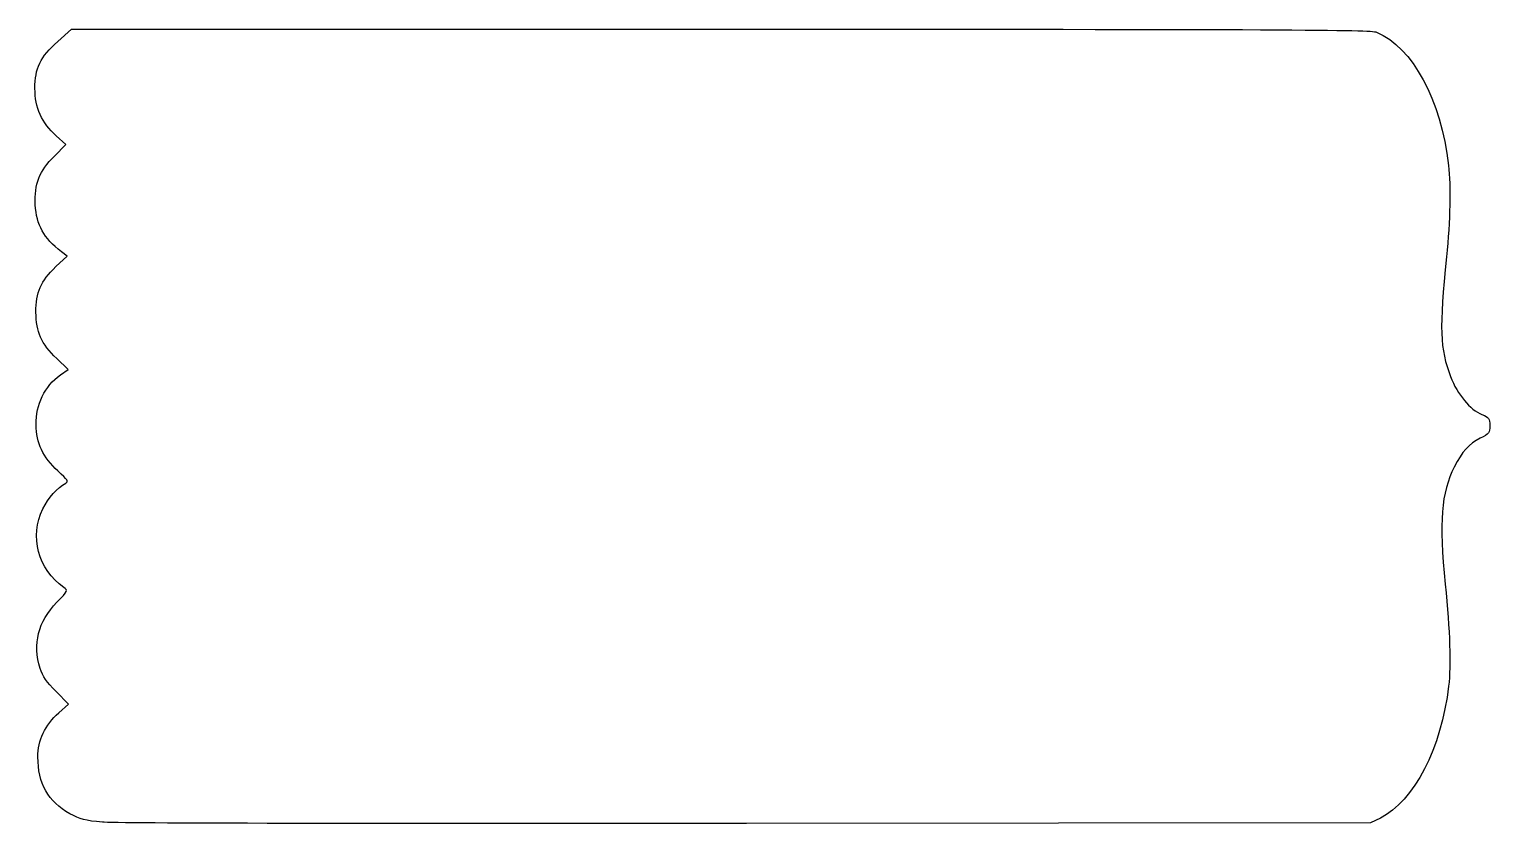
# Model space of a CAD drawing. Header units: centimetres. Extents: x -16.6 to 9.5, y -6.7 to 7.5.
import ezdxf

# ---------------------------------------------------------------- set-up
doc = ezdxf.new("R2010")
doc.units = ezdxf.units.CM
doc.header["$MEASUREMENT"] = 0
doc.layers.add('Layer 1', color=7, linetype='Continuous')

msp = doc.modelspace()

# ---------------------------------------------------------------- linework, layer by layer
at = {"layer": 'Layer 1'}
msp.add_open_spline([(-16.13606, 7.29544), (-16.45356, 7.00969), (-16.54528, 6.81919), (-16.54528, 6.45583), (-16.54528, 6.45583), (-16.54528, 6.11364), (-16.42181, 5.83494), (-16.16781, 5.60916), (-16.16781, 5.60916), (-16.16781, 5.60916), (-15.99142, 5.45041), (-15.99142, 5.45041), (-15.99142, 5.45041), (-15.99142, 5.45041), (-16.19603, 5.2458), (-16.19603, 5.2458), (-16.19603, 5.2458), (-16.46767, 4.97416), (-16.55939, 4.74486), (-16.53822, 4.37444), (-16.53822, 4.37444), (-16.51705, 4.00755), (-16.39005, 3.77825), (-16.07255, 3.53483), (-16.07255, 3.53483), (-16.07255, 3.53483), (-15.97024, 3.45722), (-15.97024, 3.45722), (-15.97024, 3.45722), (-15.97024, 3.45722), (-16.17132, 3.26672), (-16.17132, 3.26672), (-16.17132, 3.26672), (-16.44296, 3.00214), (-16.52763, 2.81164), (-16.52763, 2.4518), (-16.52763, 2.4518), (-16.5241, 2.09549), (-16.43591, 1.89441), (-16.15369, 1.62277), (-16.15369, 1.62277), (-16.15369, 1.62277), (-15.95261, 1.42874), (-15.95261, 1.42874), (-15.95261, 1.42874), (-15.95261, 1.42874), (-16.09019, 1.32996), (-16.09019, 1.32996), (-16.09019, 1.32996), (-16.36888, 1.12888), (-16.52763, 0.80079), (-16.52411, 0.44096), (-16.52411, 0.44096), (-16.52058, 0.10935), (-16.40064, -0.14465), (-16.13253, -0.38807), (-16.13253, -0.38807), (-15.95614, -0.55035), (-15.9385, -0.57504), (-15.99495, -0.60679), (-15.99495, -0.60679), (-16.14664, -0.69146), (-16.30187, -0.86785), (-16.40417, -1.0654), (-16.40417, -1.0654), (-16.64759, -1.55576), (-16.48884, -2.14843), (-16.0267, -2.47298), (-16.0267, -2.47298), (-15.94909, -2.5259), (-15.94909, -2.52942), (-16.1537, -2.73756), (-16.1537, -2.73756), (-16.48884, -3.08328), (-16.58762, -3.48545), (-16.45003, -3.91937), (-16.45003, -3.91937), (-16.40417, -4.06401), (-16.33714, -4.16279), (-16.16781, -4.33212), (-16.16781, -4.33212), (-16.16781, -4.33212), (-15.94556, -4.5579), (-15.94556, -4.5579), (-15.94556, -4.5579), (-15.94556, -4.5579), (-16.11842, -4.71312), (-16.11842, -4.71312), (-16.11842, -4.71312), (-16.36184, -4.93184), (-16.49236, -5.20701), (-16.49236, -5.50334), (-16.49236, -5.50334), (-16.49236, -5.97253), (-16.30539, -6.30767), (-15.92086, -6.51934), (-15.92086, -6.51934), (-15.73036, -6.62165), (-15.64922, -6.64281), (-15.33878, -6.67103), (-15.33878, -6.67103), (-15.12006, -6.6922), (-10.56217, -6.69925), (-3.81, -6.69572), (-3.81, -6.69572), (-3.81, -6.69572), (7.35542, -6.68514), (7.35542, -6.68514), (7.35542, -6.68514), (7.35542, -6.68514), (7.53181, -6.59695), (7.53181, -6.59695), (7.53181, -6.59695), (8.13153, -6.29709), (8.62542, -5.34106), (8.75242, -4.23687), (8.75242, -4.23687), (8.79828, -3.8594), (8.77711, -3.2632), (8.69245, -2.41301), (8.69245, -2.41301), (8.57956, -1.28412), (8.61837, -0.78318), (8.85473, -0.31751), (8.85473, -0.31751), (8.99584, -0.04234), (9.11579, 0.09524), (9.31687, 0.19755), (9.31687, 0.19755), (9.47915, 0.27869), (9.48973, 0.2928), (9.48973, 0.42333), (9.48973, 0.42333), (9.48973, 0.55386), (9.47915, 0.56797), (9.34862, 0.62089), (9.34862, 0.62089), (9.13695, 0.70556), (8.91118, 0.9772), (8.7877, 1.30175), (8.7877, 1.30175), (8.5972, 1.79564), (8.58309, 2.16253), (8.71362, 3.43958), (8.71362, 3.43958), (8.78065, 4.09927), (8.79476, 4.70605), (8.75243, 5.07647), (8.75243, 5.07647), (8.61485, 6.25475), (8.10685, 7.19314), (7.46479, 7.46125), (7.46479, 7.46125), (7.35543, 7.50711), (5.94785, 7.51417), (-4.27566, 7.51417), (-4.27566, 7.51417), (-4.27566, 7.51417), (-15.89263, 7.51417), (-15.89263, 7.51417), (-15.89263, 7.51417), (-15.89263, 7.51417), (-16.13605, 7.29545), (-16.13605, 7.29545), (-16.13605, 7.29545), (-16.13605, 7.29545), (-16.13606, 7.29544), (-16.13606, 7.29544)], degree=3, knots=[0, 0, 0, 0, 0.02325581, 0.02325581, 0.02325581, 0.02325581, 0.04651163, 0.04651163, 0.04651163, 0.04651163, 0.06976744, 0.06976744, 0.06976744, 0.06976744, 0.09302326, 0.09302326, 0.09302326, 0.09302326, 0.11627907, 0.11627907, 0.11627907, 0.11627907, 0.13953488, 0.13953488, 0.13953488, 0.13953488, 0.1627907, 0.1627907, 0.1627907, 0.1627907, 0.18604651, 0.18604651, 0.18604651, 0.18604651, 0.20930233, 0.20930233, 0.20930233, 0.20930233, 0.23255814, 0.23255814, 0.23255814, 0.23255814, 0.25581395, 0.25581395, 0.25581395, 0.25581395, 0.27906977, 0.27906977, 0.27906977, 0.27906977, 0.30232558, 0.30232558, 0.30232558, 0.30232558, 0.3255814, 0.3255814, 0.3255814, 0.3255814, 0.34883721, 0.34883721, 0.34883721, 0.34883721, 0.37209302, 0.37209302, 0.37209302, 0.37209302, 0.39534884, 0.39534884, 0.39534884, 0.39534884, 0.41860465, 0.41860465, 0.41860465, 0.41860465, 0.44186047, 0.44186047, 0.44186047, 0.44186047, 0.46511628, 0.46511628, 0.46511628, 0.46511628, 0.48837209, 0.48837209, 0.48837209, 0.48837209, 0.51162791, 0.51162791, 0.51162791, 0.51162791, 0.53488372, 0.53488372, 0.53488372, 0.53488372, 0.55813953, 0.55813953, 0.55813953, 0.55813953, 0.58139535, 0.58139535, 0.58139535, 0.58139535, 0.60465116, 0.60465116, 0.60465116, 0.60465116, 0.62790698, 0.62790698, 0.62790698, 0.62790698, 0.65116279, 0.65116279, 0.65116279, 0.65116279, 0.6744186, 0.6744186, 0.6744186, 0.6744186, 0.69767442, 0.69767442, 0.69767442, 0.69767442, 0.72093023, 0.72093023, 0.72093023, 0.72093023, 0.74418605, 0.74418605, 0.74418605, 0.74418605, 0.76744186, 0.76744186, 0.76744186, 0.76744186, 0.79069767, 0.79069767, 0.79069767, 0.79069767, 0.81395349, 0.81395349, 0.81395349, 0.81395349, 0.8372093, 0.8372093, 0.8372093, 0.8372093, 0.86046512, 0.86046512, 0.86046512, 0.86046512, 0.88372093, 0.88372093, 0.88372093, 0.88372093, 0.90697674, 0.90697674, 0.90697674, 0.90697674, 0.93023256, 0.93023256, 0.93023256, 0.93023256, 0.95348837, 0.95348837, 0.95348837, 0.95348837, 1, 1, 1, 1], dxfattribs=at)

doc.saveas('drawing.dxf')
